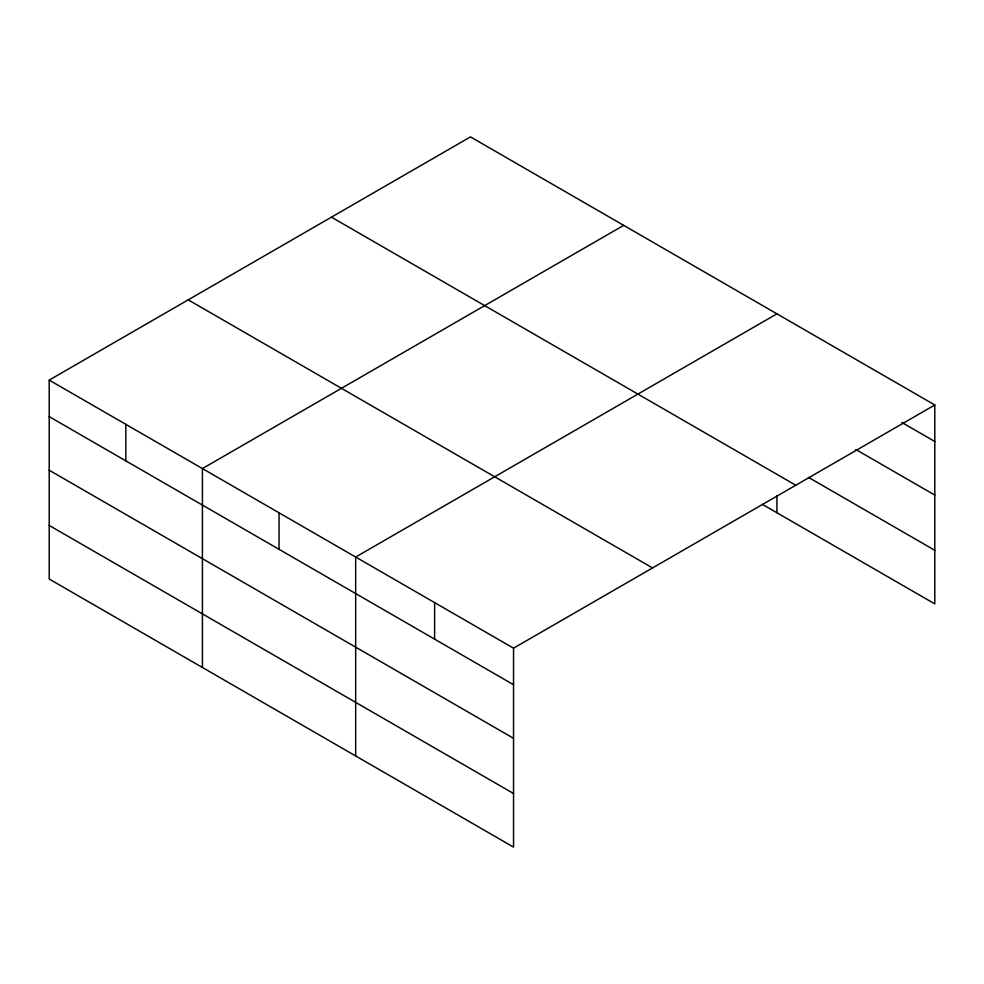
<?xml version="1.0" encoding="UTF-8"?>
<svg xmlns="http://www.w3.org/2000/svg" width="984" height="984" viewBox="0 0 984 984"><rect width="100%" height="100%" fill="white"/><g stroke="black" fill="none" stroke-linecap="round" stroke-linejoin="round"><path stroke-width="1.48" d="M49.2 380.107L513.537 648.185L513.537 847.101L49.2 579.023L49.2 380.107L470.463 136.899L934.8 404.978L934.8 603.893L762.391 504.362M623.696 225.361L202.433 468.568L202.433 667.484M776.929 313.834L355.667 557.042L355.667 755.958M513.537 648.185L934.8 404.978M901.91 422.505L934.8 441.496M855.859 449.516L934.8 495.087M808.504 477.388L934.8 550.302M331.448 217.157L795.785 485.235M188.215 299.849L652.552 567.928M49.2 416.626L513.537 684.704M49.2 470.217L513.537 738.295M49.2 525.431L513.537 793.51M776.929 495.899L776.929 512.75M434.608 602.614L434.608 639.133M279.05 512.812L279.05 549.33M125.817 424.338L125.817 460.856"/></g></svg>
